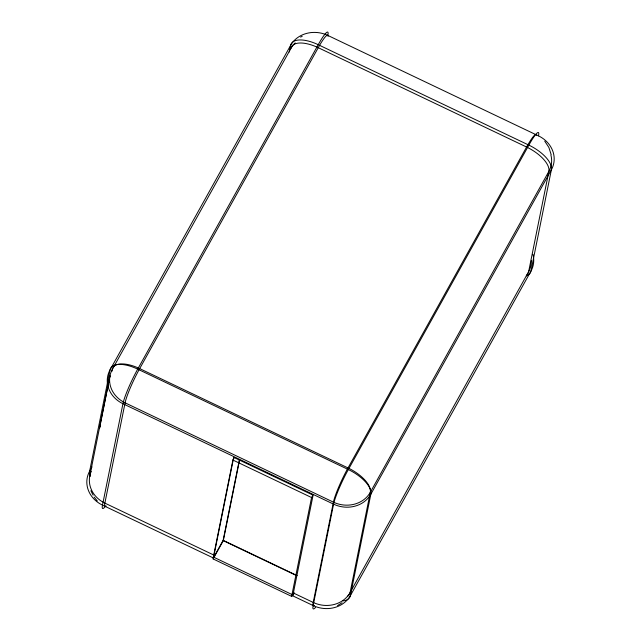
<?xml version="1.0" encoding="UTF-8"?>
<svg xmlns="http://www.w3.org/2000/svg" width="641" height="641" viewBox="0 0 641 641"><rect width="100%" height="100%" fill="white"/><g stroke="black" fill="none" stroke-linecap="round" stroke-linejoin="round"><path stroke-width="0.96" d="M100.461 423.605L99.547 428.268L109.996 375.738L89.74 476.199M111.959 371.259L112.359 369.312L290.918 48.412A27.699 24.566 11.4 0 1 295.197 42.899M289.267 51.985L290.597 45.415A28.004 24.839 11.4 0 1 327.863 35.447L538.504 135.876A28.004 24.839 11.4 0 1 551.38 169.753L530.94 271.151L350.403 595.585A28.004 12.443 29.1 0 1 342.895 600.938M234.069 457.954L232.907 460.038L213.373 556.941A25.247 3.173 -64.5 0 0 213.132 558.944L291.783 596.442L294.043 592.38M214.006 555.146L233.717 457.362L313.088 495.197L293.37 592.989A27.699 3.485 -64.5 0 0 293.105 595.056L213.741 557.213A27.699 3.485 -64.5 0 1 214.006 555.146L104.868 503.113A27.699 24.566 11.4 0 1 91.302 471.263M213.741 557.213L223.148 540.307L239.446 459.485M213.132 558.944L223.308 540.667L239.638 459.693M312.72 495.453L311.558 497.536L292.016 594.431A25.247 3.173 -64.5 0 0 291.783 596.442M92.008 466.96L89.62 471.247A28.004 12.443 29.1 0 0 90.253 476.303M293.105 595.056L294.051 593.366M337.551 605.585L342.03 602.756M300.613 37.098L302.215 36.281M232.907 460.038L311.558 497.536M223.148 540.307L297.103 575.57M223.308 540.667L296.711 575.666M293.37 592.989L313.217 602.444A27.699 24.566 11.4 0 0 350.082 592.588L528.641 271.688A27.699 24.566 11.4 0 0 531.413 260.406M212.828 557.726L102.496 505.124A28.004 24.839 11.4 0 1 89.62 471.247L110.06 369.849L290.597 45.415A28.004 12.443 29.1 0 1 318.224 44.694L528.865 145.122A28.004 12.443 29.1 0 1 551.38 169.753L370.851 494.187L350.403 595.585A28.004 24.839 11.4 0 1 313.137 605.553L293.073 595.986M94.147 497.112L97.264 500.917M544.738 141.148L548.864 147.43L551.124 154.545M90.878 490.734L93.137 495.181M315.532 607.428A28.004 3.517 -64.5 0 1 313.137 605.553L333.576 504.155A28.004 3.517 -64.5 0 1 348.335 469.557L528.865 145.122A28.004 3.517 -64.5 0 1 538.504 135.876M327.863 35.447A28.004 3.517 -64.5 0 0 318.224 44.694L137.695 369.128A28.004 3.517 -64.5 0 0 122.944 403.726L102.496 505.124A28.004 3.517 -64.5 0 0 105.853 505.837M526.301 275.886A28.004 12.443 29.1 0 0 530.94 271.151A28.004 24.839 11.4 0 0 532.911 254.261M105.973 506.166A27.699 3.485 -64.5 0 1 104.868 503.113L125.091 402.82A27.699 3.485 -64.5 0 1 139.682 368.599L318.248 47.698A27.699 3.485 -64.5 0 1 328.048 36.313M314.314 605.497A27.699 3.485 -64.5 0 1 313.217 602.444L333.432 502.151A27.699 3.485 -64.5 0 1 348.031 467.93L526.59 147.029A27.699 3.485 -64.5 0 1 536.357 135.275M550.923 155.082A27.699 24.566 11.4 0 1 548.864 171.395L528.641 271.688A27.699 12.307 29.1 0 1 526.99 274.677M347.406 596.37A27.699 12.307 29.1 0 0 350.082 592.588L370.306 492.296L548.864 171.395A27.699 12.307 29.1 0 0 526.59 147.029L318.248 47.698A27.699 12.307 29.1 0 0 290.918 48.412M348.031 467.93L139.682 368.599A27.699 12.307 29.1 0 0 112.359 369.312A27.699 24.566 11.4 0 0 125.091 402.82L333.432 502.151A27.699 24.566 11.4 0 0 370.306 492.296A27.699 12.307 29.1 0 0 348.031 467.93M348.335 469.557L137.695 369.128A28.004 12.443 29.1 0 0 110.06 369.849A28.004 24.839 11.4 0 0 122.944 403.726L333.576 504.155A28.004 24.839 11.4 0 0 370.851 494.187A28.004 12.443 29.1 0 0 348.335 469.557"/></g></svg>
